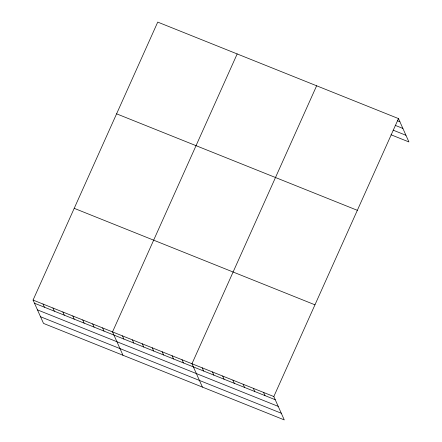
<?xml version="1.0" encoding="UTF-8"?>
<svg xmlns="http://www.w3.org/2000/svg" width="442" height="442" viewBox="0 0 442 442"><rect width="100%" height="100%" fill="white"/><g stroke="black" fill="none" stroke-linecap="round" stroke-linejoin="round"><path stroke-width="0.66" d="M33.073 300.057L273.819 396.546L284.267 419.9L43.52 323.411L33.073 300.057L157.733 22.1L398.48 118.589L408.927 141.943L391.021 134.766M237.177 53.941L112.522 331.898L122.97 355.252M316.627 85.787L191.966 363.738L202.414 387.093M273.819 396.546L398.48 118.589M397.341 120.738L399.899 121.765M395.203 125.346L402.877 128.423M393.159 130.158L405.944 135.285M116.594 113.826L357.34 210.315M74.212 208.331L314.958 304.82M34.493 303.229L275.239 399.717M37.476 309.886L278.217 406.38M40.542 316.748L281.289 413.242M263.587 392.446L265.007 395.618M253.354 388.347L254.774 391.518M243.122 384.242L244.542 387.419M232.895 380.142L234.31 383.313M222.663 376.043L224.083 379.214M212.431 371.943L213.851 375.114M202.198 367.838L203.618 371.015M182.038 359.76L183.458 362.932M172.104 355.777L173.524 358.954M162.175 351.799L163.595 354.97M152.241 347.821L153.661 350.992M142.313 343.837L143.733 347.009M132.385 339.859L133.799 343.031M122.451 335.876L123.87 339.053M102.588 327.914L104.008 331.091M92.66 323.936L94.08 327.108M82.726 319.958L84.146 323.13M72.797 315.975L74.217 319.152M62.869 311.997L64.289 315.168M52.935 308.013L54.355 311.19M43.007 304.035L44.427 307.207"/></g></svg>
